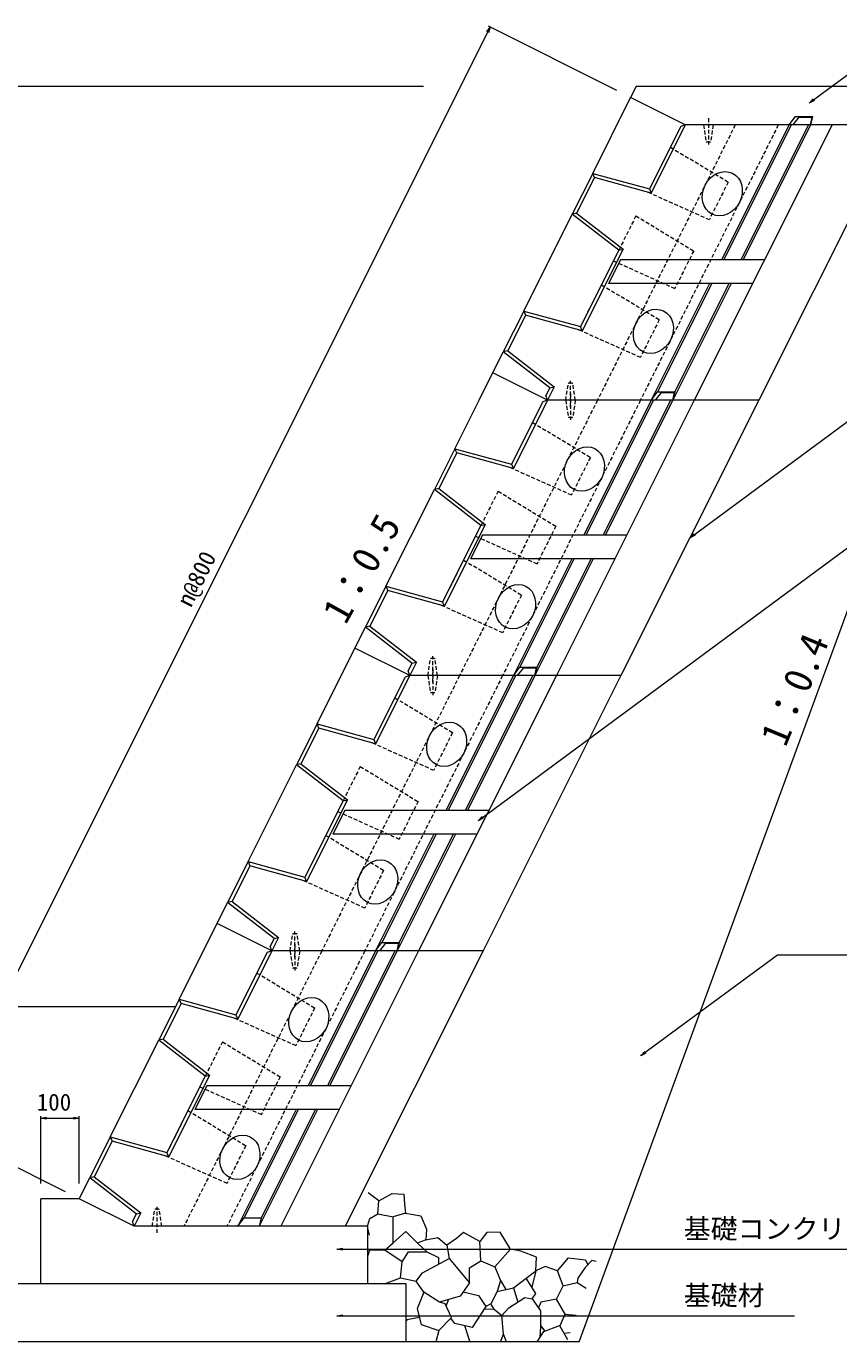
# Model space of a CAD drawing. Units: millimetres on the paper. Extents: x 2 to 843, y -1 to 593.
# Drawn here: x 153.1 to 258.7, y 297.5 to 468.4 of the extents above; entities that cross this region are included whole.
import ezdxf
from ezdxf.enums import TextEntityAlignment as Align

# ---------------------------------------------------------------- set-up
doc = ezdxf.new("R2010")
doc.units = ezdxf.units.MM
doc.linetypes.add('USER1', pattern=[0.75, 0.5, -0.25])
for name, color, linetype, lineweight in [('0_2', 7, 'Continuous', 18), ('D-STR-DIM（寸法）', 7, 'Continuous', 18), ('D-STR-STR1（構造物）', 6, 'Continuous', 18), ('D-STR-STR3（構造物）', 1, 'Continuous', 18), ('D-STR-STRn（構造物）', 7, 'USER1', 18), ('D-STR-TXT（文字）', 7, 'Continuous', 18), ('D-STR（構造物外形線）', 1, 'Continuous', 18), ('用紙-0', 3, 'Continuous', 18)]:
    doc.layers.add(name, color=color, linetype=linetype, lineweight=lineweight)
doc.styles.add('ＭＳ ゴシック', font='')
doc.styles.get('ＭＳ ゴシック').set_extended_font_data('MS Gothic')

msp = doc.modelspace()

# ---------------------------------------------------------------- linework, layer by layer
at = {"layer": '0_2'}
for p, q in [((212.975, 467.643), (213.423, 468.258)), ((213.423, 468.258), (213.199, 467.531)), ((254.886, 458.396), (255.415, 458.943)), ((255.564, 458.742), (254.886, 458.396)), ((239.372, 401.908), (239.901, 402.454)), ((240.049, 402.253), (239.372, 401.908)), ((211.841, 365.158), (212.37, 365.704)), ((212.518, 365.503), (211.841, 365.158)), ((232.985, 334.645), (233.514, 335.191)), ((233.662, 334.99), (232.985, 334.645)), ((155.024, 326.53), (155.774, 326.655)), ((155.774, 326.405), (155.024, 326.53)), ((159.274, 326.655), (160.024, 326.53)), ((160.024, 326.53), (159.274, 326.405)), ((193.504, 309.508), (194.254, 309.633)), ((194.254, 309.383), (193.504, 309.508)), ((193.504, 300.875), (194.254, 301)), ((194.254, 300.75), (193.504, 300.875))]:
    msp.add_line(p, q, dxfattribs=at)
at = {"layer": '0_2', "color": 9}
for p, q in [((213.423, 468.258), (213.378, 468.168)), ((254.886, 458.396), (254.967, 458.456)), ((239.372, 401.908), (239.452, 401.968)), ((211.841, 365.158), (211.921, 365.217)), ((232.985, 334.645), (233.065, 334.705)), ((155.024, 326.53), (155.124, 326.53)), ((160.024, 326.53), (159.924, 326.53)), ((193.504, 309.508), (193.604, 309.508)), ((193.504, 300.875), (193.604, 300.875))]:
    msp.add_line(p, q, dxfattribs=at)
at = {"layer": 'D-STR-DIM（寸法）'}
for p, q in [((229.887, 460.011), (213.2, 468.369)), ((213.378, 468.168), (141.816, 325.287)), ((204.735, 460.555), (112.558, 460.555)), ((155.024, 318.056), (155.024, 326.78)), ((155.124, 326.53), (159.924, 326.53)), ((160.024, 318.056), (160.024, 326.78)), ((158.236, 316.952), (141.548, 325.31))]:
    msp.add_line(p, q, dxfattribs=at)
at = {"layer": 'D-STR-STR1（構造物）', "color": 9}
for p, q in [((226.743, 449.268), (231.676, 459.116)), ((217.787, 431.385), (224.085, 443.961)), ((211.98, 419.791), (215.13, 426.08)), ((208.831, 413.503), (211.98, 419.791)), ((199.874, 395.621), (206.173, 408.196)), ((194.067, 384.026), (197.217, 390.315)), ((190.918, 377.738), (194.067, 384.026)), ((181.961, 359.856), (188.26, 372.431)), ((176.154, 348.261), (179.304, 354.55)), ((173.005, 341.973), (176.154, 348.261)), ((164.048, 324.091), (170.347, 336.666)), ((160.024, 316.056), (161.391, 318.785))]:
    msp.add_line(p, q, dxfattribs=at)
at = {"layer": 'D-STR-STR1（構造物）', "linetype": 'USER1'}
for p, q in [((236.843, 452.685), (244.353, 448.141)), ((244.353, 448.141), (241.906, 443.256)), ((233.914, 446.837), (241.906, 443.256)), ((232.365, 443.744), (230.127, 439.275)), ((232.365, 443.744), (239.875, 439.199)), ((239.875, 439.199), (237.428, 434.314)), ((229.436, 437.895), (237.428, 434.314)), ((227.886, 434.802), (235.397, 430.258)), ((224.957, 428.954), (232.95, 425.373)), ((235.397, 430.258), (232.95, 425.373)), ((218.93, 416.92), (226.44, 412.376)), ((226.44, 412.376), (223.993, 407.491)), ((216.001, 411.072), (223.993, 407.491)), ((214.452, 407.979), (212.214, 403.51)), ((214.452, 407.979), (221.962, 403.435)), ((221.962, 403.435), (219.515, 398.549)), ((211.523, 402.13), (219.515, 398.549)), ((209.974, 399.038), (217.484, 394.493)), ((207.044, 393.189), (215.037, 389.608)), ((217.484, 394.493), (215.037, 389.608)), ((201.017, 381.155), (208.527, 376.611)), ((208.527, 376.611), (206.081, 371.726)), ((198.088, 375.307), (206.081, 371.726)), ((196.539, 372.214), (194.301, 367.746)), ((196.539, 372.214), (204.049, 367.67)), ((204.049, 367.67), (201.602, 362.784)), ((193.61, 366.365), (201.602, 362.784)), ((192.061, 363.273), (199.571, 358.728)), ((189.132, 357.424), (197.124, 353.843)), ((199.571, 358.728), (197.124, 353.843)), ((183.104, 345.39), (190.614, 340.846)), ((190.614, 340.846), (188.168, 335.961)), ((180.175, 339.542), (188.168, 335.961)), ((178.626, 336.449), (176.388, 331.981)), ((178.626, 336.449), (186.136, 331.905)), ((186.136, 331.905), (183.689, 327.02)), ((175.697, 330.601), (183.689, 327.02)), ((174.148, 327.508), (181.658, 322.964)), ((181.658, 322.964), (179.211, 318.078)), ((171.219, 321.659), (179.211, 318.078))]:
    msp.add_line(p, q, dxfattribs=at)
at = {"layer": 'D-STR-STR1（構造物）', "color": 7}
for p, q in [((249.083, 438.045), (230.349, 438.045)), ((247.53, 434.945), (228.797, 434.945)), ((231.17, 402.28), (212.436, 402.28)), ((229.617, 399.18), (210.884, 399.18)), ((213.257, 366.515), (194.524, 366.515)), ((211.704, 363.415), (192.971, 363.415)), ((195.344, 330.75), (176.611, 330.75)), ((193.791, 327.65), (175.058, 327.65))]:
    msp.add_line(p, q, dxfattribs=at)
at = {"layer": 'D-STR-STR1（構造物）'}
msp.add_line((125.852, 341.056), (172.545, 341.056), dxfattribs=at)
at = {"layer": 'D-STR-STR3（構造物）', "linetype": 'USER1'}
for p, q in [((241.151, 455.555), (241.486, 453.355)), ((242.401, 455.555), (242.067, 453.364)), ((241.486, 453.355), (241.553, 453.305)), ((242.008, 453.305), (241.553, 453.305)), ((242.008, 453.305), (242.067, 453.364)), ((223.238, 419.791), (223.571, 421.982)), ((223.63, 422.041), (223.571, 421.982)), ((223.63, 422.041), (224.095, 422.041)), ((224.095, 422.041), (224.154, 421.982)), ((224.488, 419.791), (224.154, 421.982)), ((223.238, 419.791), (223.573, 417.59)), ((224.488, 419.791), (224.154, 417.6)), ((223.573, 417.59), (223.64, 417.541)), ((224.095, 417.541), (223.64, 417.541)), ((224.095, 417.541), (224.154, 417.6)), ((205.325, 384.026), (205.658, 386.217)), ((205.717, 386.276), (205.658, 386.217)), ((205.717, 386.276), (206.182, 386.276)), ((206.182, 386.276), (206.241, 386.217)), ((206.575, 384.026), (206.241, 386.217)), ((205.325, 384.026), (205.66, 381.825)), ((206.575, 384.026), (206.241, 381.835)), ((205.66, 381.825), (205.727, 381.776)), ((206.182, 381.776), (205.727, 381.776)), ((206.182, 381.776), (206.241, 381.835)), ((187.412, 348.261), (187.746, 350.452)), ((187.805, 350.511), (187.746, 350.452)), ((187.805, 350.511), (188.27, 350.511)), ((188.27, 350.511), (188.328, 350.452)), ((188.662, 348.261), (188.328, 350.452)), ((187.412, 348.261), (187.747, 346.06)), ((188.662, 348.261), (188.328, 346.07)), ((187.747, 346.06), (187.814, 346.011)), ((188.27, 346.011), (187.814, 346.011)), ((188.27, 346.011), (188.328, 346.07)), ((169.499, 312.496), (169.833, 314.687)), ((169.892, 314.746), (169.833, 314.687)), ((169.892, 314.746), (170.357, 314.746)), ((170.357, 314.746), (170.416, 314.687)), ((170.749, 312.496), (170.416, 314.687))]:
    msp.add_line(p, q, dxfattribs=at)
at = {"layer": 'D-STR-STRn（構造物）'}
for p, q in [((241.776, 456.434), (241.776, 453.017)), ((223.863, 418.912), (223.863, 422.329)), ((223.863, 420.669), (223.863, 417.252)), ((205.95, 383.148), (205.95, 386.564)), ((205.95, 384.904), (205.95, 381.487)), ((188.037, 347.383), (188.037, 350.799)), ((188.037, 349.139), (188.037, 345.722)), ((170.124, 311.618), (170.124, 315.034))]:
    msp.add_line(p, q, dxfattribs=at)
at = {"layer": 'D-STR-TXT（文字）', "color": 2}
for p, q in [((254.967, 458.456), (263.769, 464.959)), ((239.452, 401.968), (274.901, 428.157)), ((211.921, 365.217), (266.825, 405.779)), ((233.065, 334.705), (250.75, 347.77)), ((250.75, 347.77), (279.534, 347.77)), ((193.604, 309.508), (275.337, 309.508)), ((193.604, 300.875), (252.969, 300.875))]:
    msp.add_line(p, q, dxfattribs=at)
at = {"layer": 'D-STR（構造物外形線）'}
for p, q in [((232.397, 460.555), (231.676, 459.116)), ((266.241, 460.555), (232.397, 460.555)), ((238.784, 455.555), (231.676, 459.116)), ((252.261, 455.555), (253.091, 456.656)), ((252.82, 455.555), (253.601, 456.555)), ((253.091, 456.656), (255.328, 456.656)), ((253.601, 456.555), (255.278, 456.555)), ((255.328, 456.656), (255.057, 455.555)), ((255.057, 455.555), (255.278, 456.555)), ((238.18, 455.355), (234.114, 447.236)), ((238.784, 455.555), (234.351, 446.704)), ((238.784, 455.555), (238.18, 455.355)), ((255.057, 455.555), (238.784, 455.555)), ((257.853, 455.555), (239.94, 419.791)), ((266.241, 455.555), (248.328, 419.791)), ((266.241, 455.555), (255.057, 455.555)), ((226.743, 449.268), (224.085, 443.961)), ((226.98, 448.736), (224.653, 444.09)), ((226.98, 448.736), (226.743, 449.268)), ((226.743, 449.268), (234.114, 447.236)), ((234.351, 446.704), (226.98, 448.736)), ((224.653, 444.09), (224.085, 443.961)), ((230.127, 439.275), (224.085, 443.961)), ((224.653, 444.09), (230.695, 439.404)), ((230.127, 439.275), (225.157, 429.353)), ((230.695, 439.404), (225.394, 428.821)), ((230.127, 439.275), (230.695, 439.404)), ((230.349, 438.045), (228.797, 434.945)), ((217.787, 431.385), (215.13, 426.08)), ((218.024, 430.853), (215.697, 426.208)), ((217.787, 431.385), (225.157, 429.353)), ((217.787, 431.385), (218.024, 430.853)), ((225.394, 428.821), (218.024, 430.853)), ((225.394, 428.821), (225.157, 429.353)), ((215.697, 426.208), (215.129, 426.079)), ((221.17, 421.393), (215.129, 426.079)), ((215.697, 426.208), (221.738, 421.522)), ((220.871, 419.791), (213.763, 423.351)), ((221.17, 421.393), (220.67, 420.394)), ((220.871, 419.791), (220.67, 420.394)), ((221.738, 421.522), (220.871, 419.791)), ((221.17, 421.393), (221.738, 421.522)), ((234.348, 419.791), (235.178, 420.891)), ((234.907, 419.791), (235.688, 420.791)), ((235.178, 420.891), (237.415, 420.891)), ((235.688, 420.791), (237.365, 420.791)), ((237.415, 420.891), (237.144, 419.791)), ((237.144, 419.791), (237.365, 420.791)), ((220.267, 419.59), (216.201, 411.471)), ((220.871, 419.791), (216.438, 410.939)), ((220.871, 419.791), (220.267, 419.59)), ((248.328, 419.791), (220.871, 419.791)), ((239.94, 419.791), (222.027, 384.026)), ((248.328, 419.791), (230.415, 384.026)), ((248.328, 419.791), (237.144, 419.791)), ((208.831, 413.503), (206.173, 408.196)), ((209.067, 412.971), (206.74, 408.325)), ((209.067, 412.971), (208.831, 413.503)), ((208.831, 413.503), (216.201, 411.471)), ((216.438, 410.939), (209.067, 412.971)), ((216.201, 411.471), (216.438, 410.939)), ((206.74, 408.325), (206.173, 408.196)), ((212.214, 403.51), (206.173, 408.196)), ((206.74, 408.325), (212.782, 403.639)), ((212.214, 403.51), (207.244, 393.589)), ((212.782, 403.639), (207.481, 393.056)), ((212.214, 403.51), (212.782, 403.639)), ((212.436, 402.28), (210.884, 399.18)), ((199.874, 395.621), (197.217, 390.315)), ((200.111, 395.088), (197.784, 390.443)), ((199.874, 395.621), (200.111, 395.088)), ((199.874, 395.621), (207.244, 393.589)), ((207.481, 393.056), (200.111, 395.088)), ((207.481, 393.056), (207.244, 393.589)), ((197.784, 390.443), (197.216, 390.314)), ((203.257, 385.628), (197.216, 390.314)), ((197.784, 390.443), (203.825, 385.757)), ((202.958, 384.026), (195.85, 387.586)), ((203.257, 385.628), (202.757, 384.63)), ((202.958, 384.026), (202.757, 384.63)), ((203.825, 385.757), (202.958, 384.026)), ((203.257, 385.628), (203.825, 385.757)), ((216.435, 384.026), (217.266, 385.126)), ((216.994, 384.026), (217.775, 385.026)), ((217.266, 385.126), (219.502, 385.126)), ((217.775, 385.026), (219.452, 385.026)), ((219.502, 385.126), (219.231, 384.026)), ((219.231, 384.026), (219.452, 385.026)), ((202.354, 383.825), (198.288, 375.706)), ((202.958, 384.026), (198.525, 375.174)), ((202.958, 384.026), (202.354, 383.825)), ((230.415, 384.026), (202.958, 384.026)), ((222.027, 384.026), (204.114, 348.261)), ((230.415, 384.026), (212.502, 348.261)), ((230.415, 384.026), (219.231, 384.026)), ((190.918, 377.738), (188.26, 372.431)), ((191.154, 377.206), (190.918, 377.738)), ((190.918, 377.738), (198.288, 375.706)), ((191.154, 377.206), (188.828, 372.56)), ((198.525, 375.174), (191.154, 377.206)), ((198.288, 375.706), (198.525, 375.174)), ((188.828, 372.56), (188.26, 372.431)), ((188.828, 372.56), (194.869, 367.875)), ((194.301, 367.746), (188.26, 372.431)), ((194.301, 367.746), (189.332, 357.824)), ((194.869, 367.875), (189.568, 357.292)), ((194.301, 367.746), (194.869, 367.875)), ((194.524, 366.515), (192.971, 363.415)), ((181.961, 359.856), (179.304, 354.55)), ((182.198, 359.324), (179.871, 354.678)), ((181.961, 359.856), (182.198, 359.324)), ((181.961, 359.856), (189.332, 357.824)), ((189.568, 357.292), (182.198, 359.324)), ((189.568, 357.292), (189.332, 357.824)), ((179.871, 354.678), (179.303, 354.549)), ((185.344, 349.863), (179.303, 354.549)), ((179.871, 354.678), (185.912, 349.992)), ((185.045, 348.261), (177.937, 351.821)), ((185.344, 349.863), (184.844, 348.865)), ((185.045, 348.261), (184.844, 348.865)), ((185.912, 349.992), (185.045, 348.261)), ((185.344, 349.863), (185.912, 349.992)), ((198.522, 348.261), (199.353, 349.361)), ((199.081, 348.261), (199.862, 349.261)), ((199.353, 349.361), (201.59, 349.361)), ((199.862, 349.261), (201.539, 349.261)), ((201.59, 349.361), (201.318, 348.261)), ((201.318, 348.261), (201.539, 349.261)), ((184.441, 348.06), (180.375, 339.941)), ((185.045, 348.261), (180.612, 339.409)), ((185.045, 348.261), (184.441, 348.06)), ((212.502, 348.261), (185.045, 348.261)), ((204.114, 348.261), (186.201, 312.496)), ((212.502, 348.261), (194.589, 312.496)), ((212.502, 348.261), (201.318, 348.261)), ((173.005, 341.973), (170.347, 336.666)), ((173.242, 341.441), (173.005, 341.973)), ((173.005, 341.973), (180.375, 339.941)), ((173.242, 341.441), (170.915, 336.795)), ((180.612, 339.409), (173.242, 341.441)), ((180.375, 339.941), (180.612, 339.409)), ((170.915, 336.795), (170.347, 336.666)), ((176.388, 331.981), (170.347, 336.666)), ((170.915, 336.795), (176.956, 332.11)), ((176.388, 331.981), (171.419, 322.059)), ((176.956, 332.11), (171.655, 321.527)), ((176.388, 331.981), (176.956, 332.11)), ((176.611, 330.75), (175.058, 327.65)), ((164.048, 324.091), (161.391, 318.785)), ((164.285, 323.559), (161.958, 318.913)), ((164.048, 324.091), (171.419, 322.059)), ((164.048, 324.091), (164.285, 323.559)), ((171.655, 321.527), (164.285, 323.559)), ((171.655, 321.527), (171.419, 322.059)), ((161.958, 318.913), (161.39, 318.784)), ((167.432, 314.098), (161.39, 318.784)), ((161.958, 318.913), (167.999, 314.227)), ((155.024, 304.996), (155.024, 316.056)), ((160.024, 316.056), (155.024, 316.056)), ((167.132, 312.496), (160.024, 316.056)), ((167.432, 314.098), (166.932, 313.1)), ((167.132, 312.496), (166.932, 313.1)), ((167.999, 314.227), (167.132, 312.496)), ((167.432, 314.098), (167.999, 314.227)), ((180.601, 312.48), (181.432, 313.58)), ((181.432, 313.58), (183.668, 313.58)), ((183.668, 313.58), (183.397, 312.48)), ((197.524, 312.496), (167.132, 312.496)), ((197.524, 304.996), (197.524, 312.496)), ((202.524, 304.996), (150.024, 304.996)), ((195.741, 304.996), (153.241, 304.996)), ((202.524, 297.496), (202.524, 304.996)), ((202.524, 297.496), (150.024, 297.496))]:
    msp.add_line(p, q, dxfattribs=at)
at = {"layer": 'D-STR（構造物外形線）', "linetype": 'USER1'}
for p, q in [((226.98, 432.992), (225.38, 429.798)), ((209.067, 397.227), (207.467, 394.033)), ((191.154, 361.463), (189.554, 358.268)), ((173.241, 325.698), (171.641, 322.503))]:
    msp.add_line(p, q, dxfattribs=at)
at = {"layer": 'D-STR（構造物外形線）'}
for centre in [(243.59, 446.617), (234.633, 428.734), (225.677, 410.852), (216.72, 392.969), (207.764, 375.087), (198.807, 357.204), (189.851, 339.322), (180.895, 321.439)]:
    msp.add_ellipse(centre, major_axis=(1.329, 2.653), ratio=0.84246, dxfattribs=at)
at = {"layer": '用紙-0'}
for p, q in [((224.984, 297.496), (283.017, 455.555)), ((252.261, 455.555), (243.491, 438.045)), ((252.54, 455.555), (243.77, 438.045)), ((254.777, 455.555), (246.007, 438.045)), ((255.057, 455.555), (246.287, 438.045)), ((234.114, 447.236), (234.351, 446.704)), ((241.938, 434.945), (234.348, 419.791)), ((242.218, 434.945), (235.178, 420.891)), ((244.734, 434.945), (237.144, 419.791)), ((244.455, 434.945), (237.415, 420.891)), ((234.348, 419.791), (225.578, 402.28)), ((234.628, 419.791), (225.857, 402.28)), ((236.864, 419.791), (228.094, 402.28)), ((237.144, 419.791), (228.374, 402.28)), ((224.025, 399.18), (216.435, 384.026)), ((224.305, 399.18), (217.266, 385.126)), ((226.821, 399.18), (219.231, 384.026)), ((226.542, 399.18), (219.502, 385.126)), ((216.435, 384.026), (207.665, 366.515)), ((216.715, 384.026), (207.945, 366.515)), ((218.951, 384.026), (210.181, 366.515)), ((219.231, 384.026), (210.461, 366.515)), ((206.112, 363.415), (198.522, 348.261)), ((206.392, 363.415), (199.353, 349.361)), ((208.908, 363.415), (201.318, 348.261)), ((208.629, 363.415), (201.59, 349.361)), ((198.522, 348.261), (189.752, 330.75)), ((198.802, 348.261), (190.032, 330.75)), ((201.039, 348.261), (192.268, 330.75)), ((201.318, 348.261), (192.548, 330.75)), ((188.199, 327.65), (180.609, 312.496)), ((188.479, 327.65), (181.432, 313.58)), ((190.995, 327.65), (183.405, 312.496)), ((190.716, 327.65), (183.668, 313.58)), ((198.944, 315.773), (197.562, 316.836)), ((198.944, 315.773), (200.698, 316.73)), ((200.698, 316.73), (202.186, 316.677)), ((202.186, 316.677), (202.293, 315.348)), ((198.807, 314.12), (198.944, 315.773)), ((202.293, 315.348), (202.399, 314.179)), ((197.524, 312.614), (197.788, 313.5)), ((197.788, 313.5), (198.807, 314.12)), ((198.807, 314.12), (200.8, 313.721)), ((202.399, 314.179), (200.8, 313.721)), ((200.8, 310.355), (200.8, 313.721)), ((202.399, 314.179), (204.419, 313.86)), ((204.419, 313.86), (205.163, 312.106)), ((197.751, 311.323), (197.524, 312.26)), ((200.8, 310.355), (202.439, 311.816)), ((202.439, 311.816), (203.989, 310.31)), ((205.163, 312.106), (205.057, 310.724)), ((205.057, 310.724), (206.598, 311.043)), ((206.598, 311.043), (207.768, 310.033)), ((209.947, 311.68), (209.043, 310.883)), ((212.073, 310.511), (209.947, 311.68)), ((212.977, 311.68), (212.073, 310.511)), ((214.731, 311.734), (212.977, 311.68)), ((216.058, 309.532), (214.731, 311.734)), ((197.751, 309.383), (197.524, 308.685)), ((199.717, 309.404), (197.751, 309.383)), ((199.717, 309.404), (200.8, 310.355)), ((202.002, 307.866), (199.717, 309.404)), ((205.057, 310.724), (203.989, 310.31)), ((203.989, 310.31), (205.206, 309.169)), ((209.043, 310.883), (207.768, 310.033)), ((207.768, 310.033), (208.074, 308.3)), ((212.228, 307.995), (212.073, 310.511)), ((216.058, 309.532), (215.033, 308.328)), ((217.417, 309.276), (216.058, 309.532)), ((201.753, 305.795), (202.002, 307.866)), ((202.002, 307.866), (202.814, 309.169)), ((202.814, 309.169), (205.206, 309.169)), ((204.639, 306.429), (208.074, 308.3)), ((205.206, 309.169), (206.702, 308.421)), ((206.702, 308.421), (206.718, 307.562)), ((208.074, 308.3), (210.74, 305.122)), ((210.72, 307.072), (212.228, 307.995)), ((212.228, 307.995), (214.012, 307.226)), ((215.033, 308.328), (214.012, 307.226)), ((219.442, 308.456), (217.417, 309.276)), ((219.34, 306.687), (219.442, 308.456)), ((222.159, 306.687), (223.62, 308.379)), ((223.62, 308.379), (225.825, 308.123)), ((226.645, 308.046), (225.773, 307.123)), ((225.825, 308.123), (226.099, 307.468)), ((227.184, 307.927), (226.645, 308.046)), ((203.819, 305.353), (204.639, 306.429)), ((210.74, 305.122), (210.72, 307.072)), ((214.012, 307.226), (214.75, 305.442)), ((218.109, 305.739), (219.34, 306.687)), ((219.34, 306.687), (218.827, 304.585)), ((220.57, 307.277), (219.34, 306.687)), ((222.159, 306.687), (220.57, 307.277)), ((222.903, 304.765), (222.159, 306.687)), ((225.773, 307.123), (224.799, 305.739)), ((199.666, 304.996), (201.753, 305.795)), ((201.753, 305.795), (203.819, 305.353)), ((204.793, 303.943), (203.819, 305.353)), ((210.74, 305.122), (209.51, 303.43)), ((214.75, 305.442), (214.35, 304.027)), ((214.35, 304.027), (216.442, 304.488)), ((214.75, 305.442), (215.436, 304.266)), ((216.442, 304.488), (218.109, 305.739)), ((216.442, 304.488), (217.031, 302.647)), ((219.34, 303.765), (218.109, 305.739)), ((222.038, 303.029), (222.903, 304.765)), ((222.903, 304.765), (224.748, 305.175)), ((224.799, 305.739), (224.748, 305.175)), ((224.748, 305.175), (225.905, 304.442)), ((204.793, 303.943), (203.922, 301.764)), ((206.844, 302.635), (204.793, 303.943)), ((209.51, 303.43), (206.844, 302.635)), ((207.587, 302.43), (206.844, 302.635)), ((207.706, 302.17), (208.068, 303)), ((209.89, 303.953), (211.919, 303.481)), ((211.919, 303.481), (212.868, 302.046)), ((214.35, 304.027), (213.489, 302.397)), ((215.841, 301.892), (217.943, 303.225)), ((217.943, 303.225), (218.891, 303.071)), ((218.891, 303.071), (219.34, 303.765)), ((218.891, 303.071), (219.968, 301.508)), ((219.998, 302.627), (219.692, 301.908)), ((222.038, 303.029), (219.998, 302.627)), ((223.171, 301.092), (222.038, 303.029)), ((203.922, 301.764), (204.46, 299.739)), ((208.407, 300.636), (207.587, 302.43)), ((212.868, 302.046), (211.099, 299.354)), ((213.919, 301.738), (212.631, 301.685)), ((213.489, 302.397), (212.868, 302.046)), ((213.919, 301.738), (213.489, 302.397)), ((213.919, 301.738), (214.918, 300.892)), ((214.918, 300.892), (215.841, 301.892)), ((215.149, 298.457), (214.918, 300.892)), ((219.968, 301.508), (219.968, 299.483)), ((222.479, 299.497), (223.171, 301.092)), ((223.171, 301.092), (224.615, 300.931)), ((202.589, 300.354), (202.524, 300.199)), ((204.223, 300.63), (202.589, 300.354)), ((204.46, 299.739), (206.741, 298.97)), ((206.741, 298.97), (208.407, 300.636)), ((208.818, 299.867), (208.315, 300.544)), ((211.099, 299.354), (208.818, 299.867)), ((210.791, 297.56), (210.135, 299.571)), ((219.968, 299.483), (219.863, 298.034)), ((219.968, 299.598), (220.54, 298.877)), ((220.378, 298.816), (222.429, 299.585)), ((222.429, 299.585), (223.455, 297.771)), ((224.984, 297.496), (202.524, 297.496)), ((206.741, 298.97), (206.352, 297.496)), ((210.753, 297.496), (210.791, 297.56)), ((210.791, 297.56), (210.895, 297.496)), ((214.757, 297.496), (215.149, 298.457)), ((215.559, 297.496), (215.149, 298.457)), ((219.508, 297.496), (220.378, 298.816)), ((222.978, 298.615), (223.799, 298.708))]:
    msp.add_line(p, q, dxfattribs=at)
at = {"layer": '用紙-0', "linetype": 'USER1'}
for p, q in [((245.271, 455.555), (227.358, 419.791)), ((250.863, 455.555), (232.95, 419.791)), ((227.358, 419.791), (209.445, 384.026)), ((232.95, 419.791), (215.037, 384.026)), ((209.445, 384.026), (191.532, 348.261)), ((215.037, 384.026), (197.124, 348.261)), ((191.532, 348.261), (173.619, 312.496)), ((197.124, 348.261), (179.211, 312.496))]:
    msp.add_line(p, q, dxfattribs=at)

# ---------------------------------------------------------------- texts
at = {"layer": 'D-STR-DIM（寸法）', "style": 'ＭＳ ゴシック'}
msp.add_text('n@800', height=2.199, rotation=63.396, dxfattribs=at).set_placement((175.135, 392.468), align=Align.BOTTOM_LEFT)
msp.add_text('100', height=2.199, dxfattribs=at).set_placement((154.486, 326.855), align=Align.BOTTOM_LEFT)
at = {"layer": 'D-STR-TXT（文字）', "style": 'ＭＳ ゴシック'}
for s, rotation, p in [('1：0.5', 60.876, (195.604, 389.987)), ('1：0.4', 67.594, (252.824, 374.199))]:
    msp.add_text(s, height=3.666, rotation=rotation, dxfattribs=at).set_placement(p, align=Align.BOTTOM_LEFT)
for s, p in [('基礎コンクリート', (238.582, 310.105)), ('基礎材', (238.582, 301.471))]:
    msp.add_text(s, height=2.566, dxfattribs=at).set_placement(p, align=Align.BOTTOM_LEFT)

doc.saveas('drawing.dxf')
